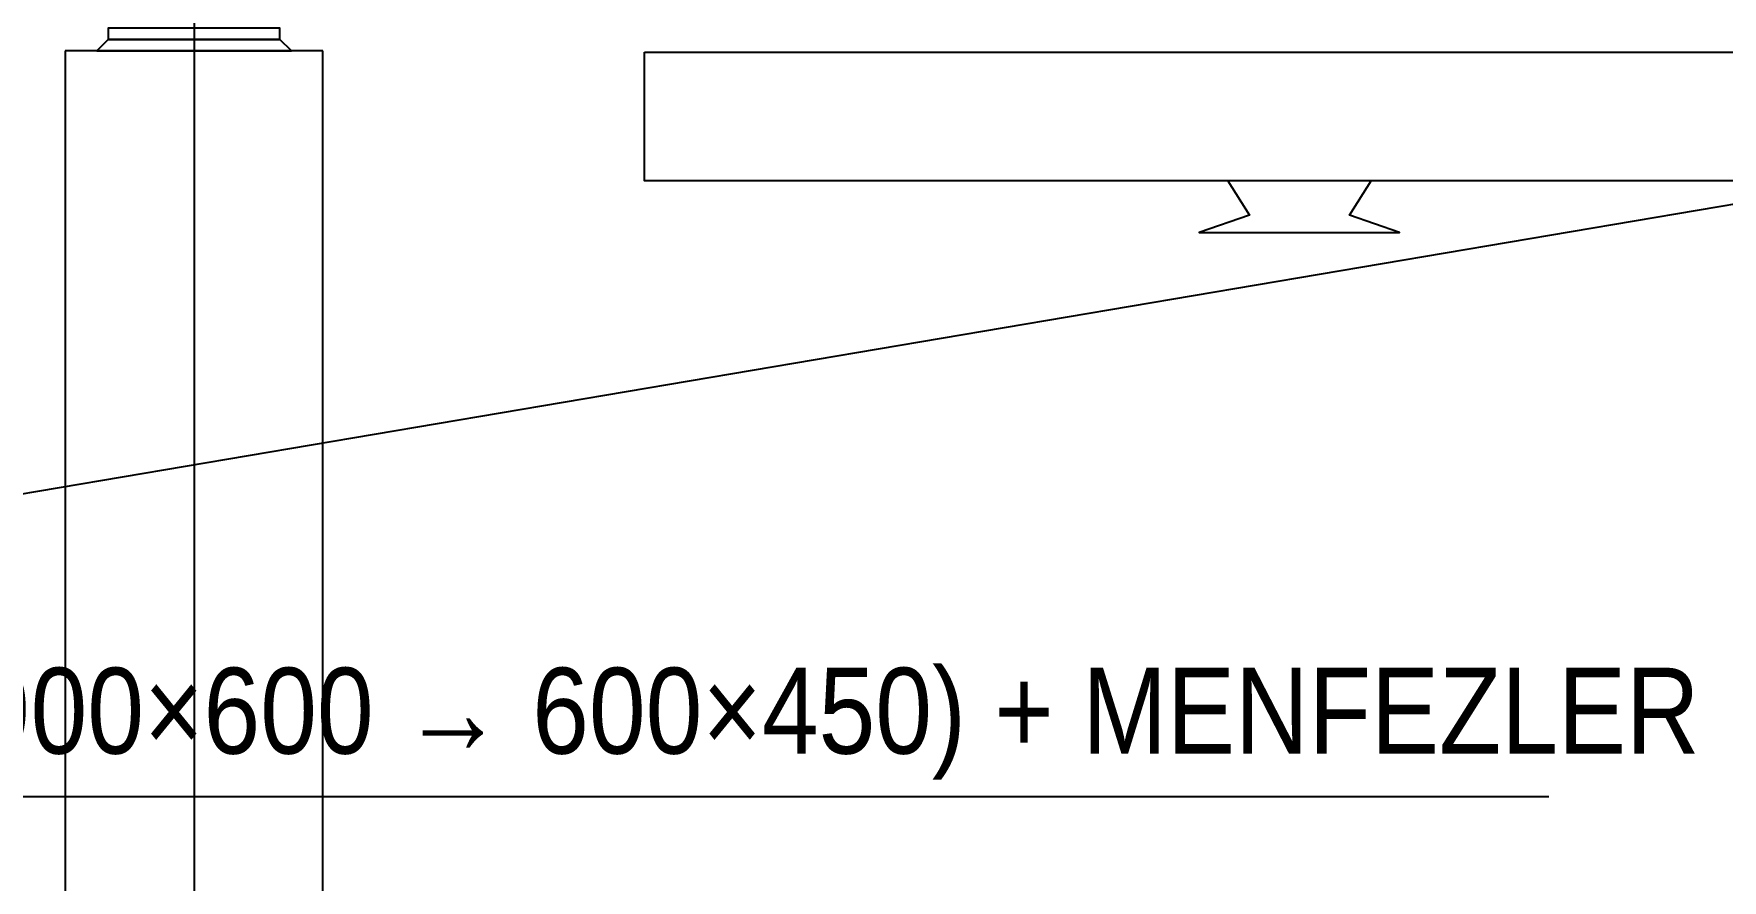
# Model space of a CAD drawing. Header units: centimetres. Extents: x 26200 to 152500, y -600 to 9300.
# Drawn here: x 129109 to 129699, y 1511 to 1806 of the extents above; entities that cross this region are included whole.
import ezdxf
from ezdxf.enums import TextEntityAlignment as Align

# ---------------------------------------------------------------- set-up
doc = ezdxf.new("R2010")
doc.units = ezdxf.units.CM
for name, color, linetype in [('ROTAS-HAV-DETAY-YAZI', 7, 'Continuous'), ('ROTAS-KESIT-KANAL-UFLEME', 20, 'Continuous'), ('ROTAS-MIMARI-KESIT', 8, 'Continuous')]:
    doc.layers.add(name, color=color, linetype=linetype)
doc.styles.add('ROTAS', font='arial.ttf')

msp = doc.modelspace()

# ---------------------------------------------------------------- linework, layer by layer
at = {"layer": 'ROTAS-HAV-DETAY-YAZI'}
for p, q in [((129780, 1760), (128480, 1540)), ((128480, 1540), (129638, 1540))]:
    msp.add_line(p, q, dxfattribs=at)
at = {"layer": 'ROTAS-KESIT-KANAL-UFLEME'}
msp.add_lwpolyline([(129322.02, 1800), (129828, 1800), (129828, 1755), (129322.02, 1755)], close=True, dxfattribs=at)
msp.add_lwpolyline([(129525.89, 1755), (129533.39, 1743), (129515.89, 1737), (129585.89, 1737), (129568.39, 1743), (129575.89, 1755)], dxfattribs=at)
at = {"layer": 'ROTAS-MIMARI-KESIT'}
for points in [[(129164.7, 2658.48), (129164.7, 925.39)], [(129119.7, 1800.39), (129119.7, 1200.39)], [(129209.7, 1800.39), (129119.7, 1800.39)], [(129209.7, 1200.39), (129209.7, 1800.39)]]:
    msp.add_lwpolyline(points, dxfattribs=at)
for points in [[(129134.7, 1804.39), (129194.7, 1804.39), (129194.7, 1808.39), (129134.7, 1808.39)], [(129130.7, 1800.39), (129198.7, 1800.39), (129194.7, 1804.39), (129134.7, 1804.39)]]:
    msp.add_lwpolyline(points, close=True, dxfattribs=at)

# ---------------------------------------------------------------- texts
at = {"layer": 'ROTAS-HAV-DETAY-YAZI', "style": 'ROTAS', "width": 0.85}
msp.add_text('ÜFLEME BRANŞMANI (1000×800 → 900×600 → 600×450) + MENFEZLER', height=30, dxfattribs=at).set_placement((128485, 1546), align=Align.BOTTOM_LEFT)

doc.saveas('drawing.dxf')
